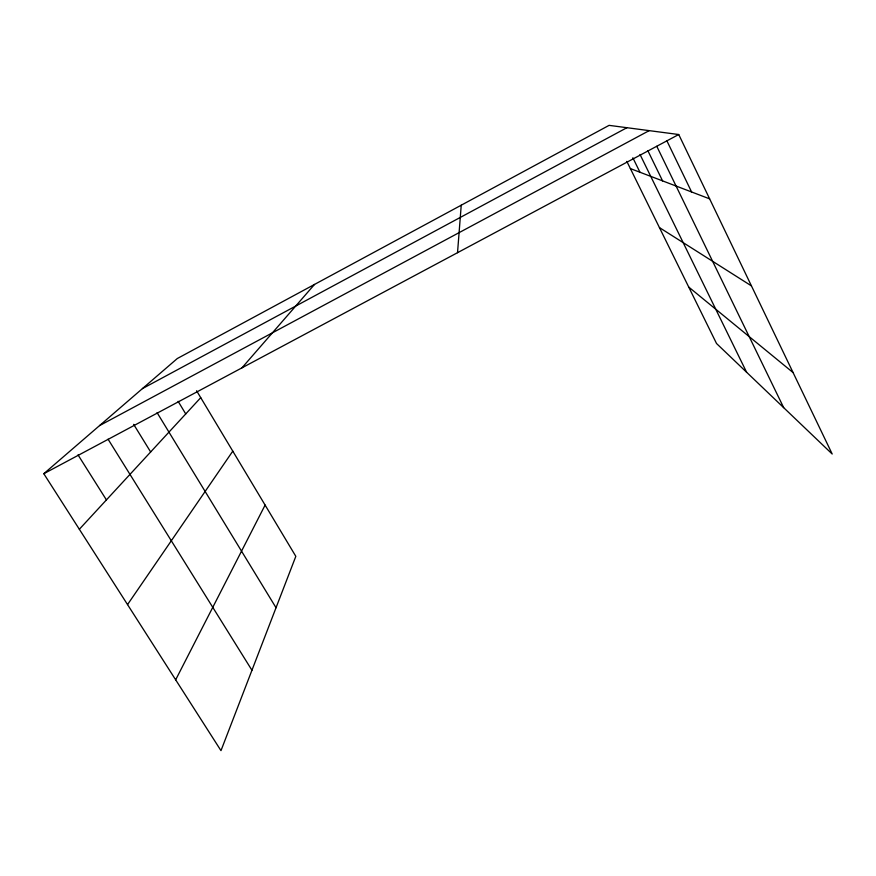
<?xml version="1.0" encoding="UTF-8"?>
<svg xmlns="http://www.w3.org/2000/svg" width="876" height="876" viewBox="0 0 876 876"><rect width="100%" height="100%" fill="white"/><g stroke="black" fill="none" stroke-linecap="round" stroke-linejoin="round"><path stroke-width="1.31" d="M457.524 252.693L461.236 205.203M175.671 679.809L265.11 505.08M127.535 604.582L232.786 451.14M241.962 367.843L314.528 284.426M79.344 529.268L200.735 397.671M196.596 390.762L295.825 556.337L220.982 750.644L43.8 473.708L177.291 358.536L609.094 125.356L678.736 134.521L832.2 454.02L716.524 343.501L626.833 161.381M142.427 388.615L626.92 127.699M99.59 425.583L649.182 130.633M43.8 473.708L678.736 134.521M630.381 168.586L709.637 198.852M659.453 227.607L751.433 285.883M688.733 287.065L793.087 372.585M78.019 454.885L106.423 499.911M108.066 439.194L251.949 670.26M133.656 424.356L150.65 451.961M157.089 412.651L276.028 607.725M178.135 401.339L185.734 413.932M632.855 157.779L639.951 172.244M647.89 150.76L662.585 180.883M640.017 154.461L746.593 372.223M656.781 146.292L783.681 407.658M666.943 140.926L691.602 191.964"/></g></svg>
